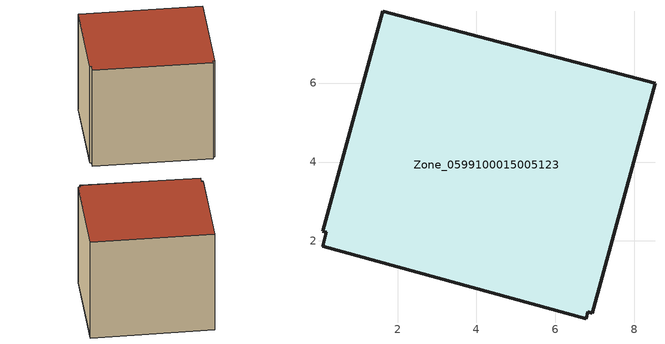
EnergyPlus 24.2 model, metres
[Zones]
Zone_0599100015005123
 floor ground (C_G): 1.63,7.82 8.52,5.99 6.93,0.17 6.82,0.2 6.78,0.03 0.1,1.86 0.2,2.22 0.1,2.25 z0.93
 wall outside (C_F): 8.52,5.99 1.63,7.82 0.1,2.25 0.2,2.22 0.1,1.86 6.78,0.03 6.82,0.2 6.93,0.17 8.52,5.99 z0.93:7.33
 roof outside (C_R): 0.2,2.22 0.1,1.86 6.78,0.03 6.82,0.2 6.93,0.17 8.52,5.99 1.63,7.82 0.1,2.25 z7.33
[BUILDING]
Pand.0599100015005123: North Axis=0; Terrain=City; Loads Convergence Tolerance Value=0.04; Temperature Convergence Tolerance Value=0.4; Solar Distribution=FullExterior; Maximum Number of Warmup Days=25; Minimum Number of Warmup Days=1
[Site:Location]
Rotterdam.The.Hague.AP_ZH_NLD Design_Conditions: Latitude=51.96; Longitude=4.45; Time Zone=1; Elevation=-4.5
[SITE:GROUNDTEMPERATURE:BUILDINGSURFACE]
18, 18, 18, 18, 18, 18, 18, 18, 18, 18, 18, 18
[MATERIAL] Thermal Absorptance=0.9; Solar Absorptance=0.7; Visible Absorptance=0.7
Name | Roughness | Thickness | Conductivity | Density | Specific Heat
G.TC.1946-1964 | MediumSmooth | 0.15 | 1 | 540 | 1210
F.TC.1946-1964 | Rough | 0.3 | 0.857143 | 1920 | 840
R.TC.1946-1964 | MediumRough | 0.2 | 0.235294 | 1500 | 1000
[CONSTRUCTION]
C_G: G.TC.1946-1964
C_F: F.TC.1946-1964
C_R: R.TC.1946-1964
[ZONE]
Zone_0599100015005123: Type=1; Multiplier=1; Ceiling Height=Autocalculate; Volume=Autocalculate; Floor Area=autocalculate; Part of Total Floor Area=Yes
[ZONEINFILTRATION:DESIGNFLOWRATE]
Infil_Zone_0599100015005123: Zone or ZoneList or Space or SpaceList=Zone_0599100015005123; Schedule=AlwaysOn; Design Flow Rate Calculation Method=Flow/Area; Flow Rate per Floor Area=0.003; Constant Term Coefficient=1; Temperature Term Coefficient=0; Velocity Term Coefficient=0; Velocity Squared Term Coefficient=0
[HVACTEMPLATE:ZONE:IDEALLOADSAIRSYSTEM]
Zone_0599100015005123: Maximum Heating Supply Air Temperature=50; Minimum Cooling Supply Air Temperature=13; Maximum Heating Supply Air Humidity Ratio=0.0156; Minimum Cooling Supply Air Humidity Ratio=0.0077; Heating Limit=NoLimit; Cooling Limit=NoLimit; Dehumidification Control Type=ConstantSensibleHeatRatio; Cooling Sensible Heat Ratio=0.7; Dehumidification Setpoint=60; Humidification Control Type=None; Humidification Setpoint=30; Outdoor Air Method=None; Outdoor Air Flow Rate per Person=0.00944; Outdoor Air Flow Rate per Zone Floor Area=0; Outdoor Air Flow Rate per Zone=0; Demand Controlled Ventilation Type=None; Outdoor Air Economizer Type=NoEconomizer; Heat Recovery Type=None; Sensible Heat Recovery Effectiveness=0.7; Latent Heat Recovery Effectiveness=0.65
[ZONECONTROL:THERMOSTAT]
ThermostatControl_Zone_0599100015005123: Zone or ZoneList=Zone_0599100015005123; Control Type Schedule=DualSetpointControlType; Control 1=Thermostat_Zone_0599100015005123; Temperature Difference Between Cutout And Setpoint=0
[THERMOSTATSETPOINT:DUALSETPOINT]
Thermostat_Zone_0599100015005123: Heating Setpoint Temperature Schedule=HeatingSetpoint_Zone_0599100015005123; Cooling Setpoint Temperature Schedule=CoolingSetpoint_Zone_0599100015005123
[SCHEDULE:COMPACT]
HeatingSetpoint_Zone_0599100015005123: Through: 12/31, For: AllDays, Until: 24:00, 21
CoolingSetpoint_Zone_0599100015005123: Through: 12/31, For: AllDays, Until: 24:00, 24
DualSetpointControlType: Through: 12/31, For: AllDays, Until: 24:00, 4
AlwaysOn: Through: 12/31, For: AllDays, Until: 24:00, 1
